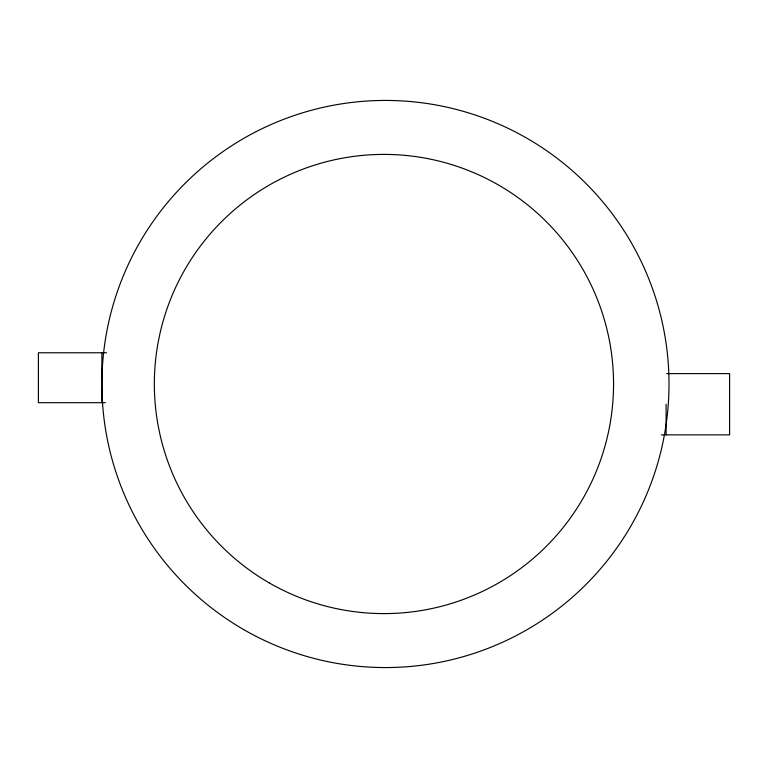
<?xml version="1.0" encoding="UTF-8"?>
<svg xmlns="http://www.w3.org/2000/svg" width="768" height="768" viewBox="0 0 768 768"><rect width="100%" height="100%" fill="white"/><g stroke="black" fill="none" stroke-linecap="round" stroke-linejoin="round"><path stroke-width="1.15" d="M106.57 352.771L38.4 352.771L38.4 402.691L105.398 402.691M666.682 373.622L729.6 373.622L729.6 434.87L661.43 434.87M666.106 404.246L666.106 434.87M101.894 352.771L101.894 402.691M243.677 629.578A283.565 283.565 0 0 0 669.014 384A283.565 283.565 0 0 0 243.677 138.422A283.565 283.565 0 0 0 243.677 629.578M269.146 582.845A229.613 229.613 0 0 0 613.555 384A229.613 229.613 0 0 0 269.146 185.155A229.613 229.613 0 0 0 269.146 582.845"/></g></svg>
